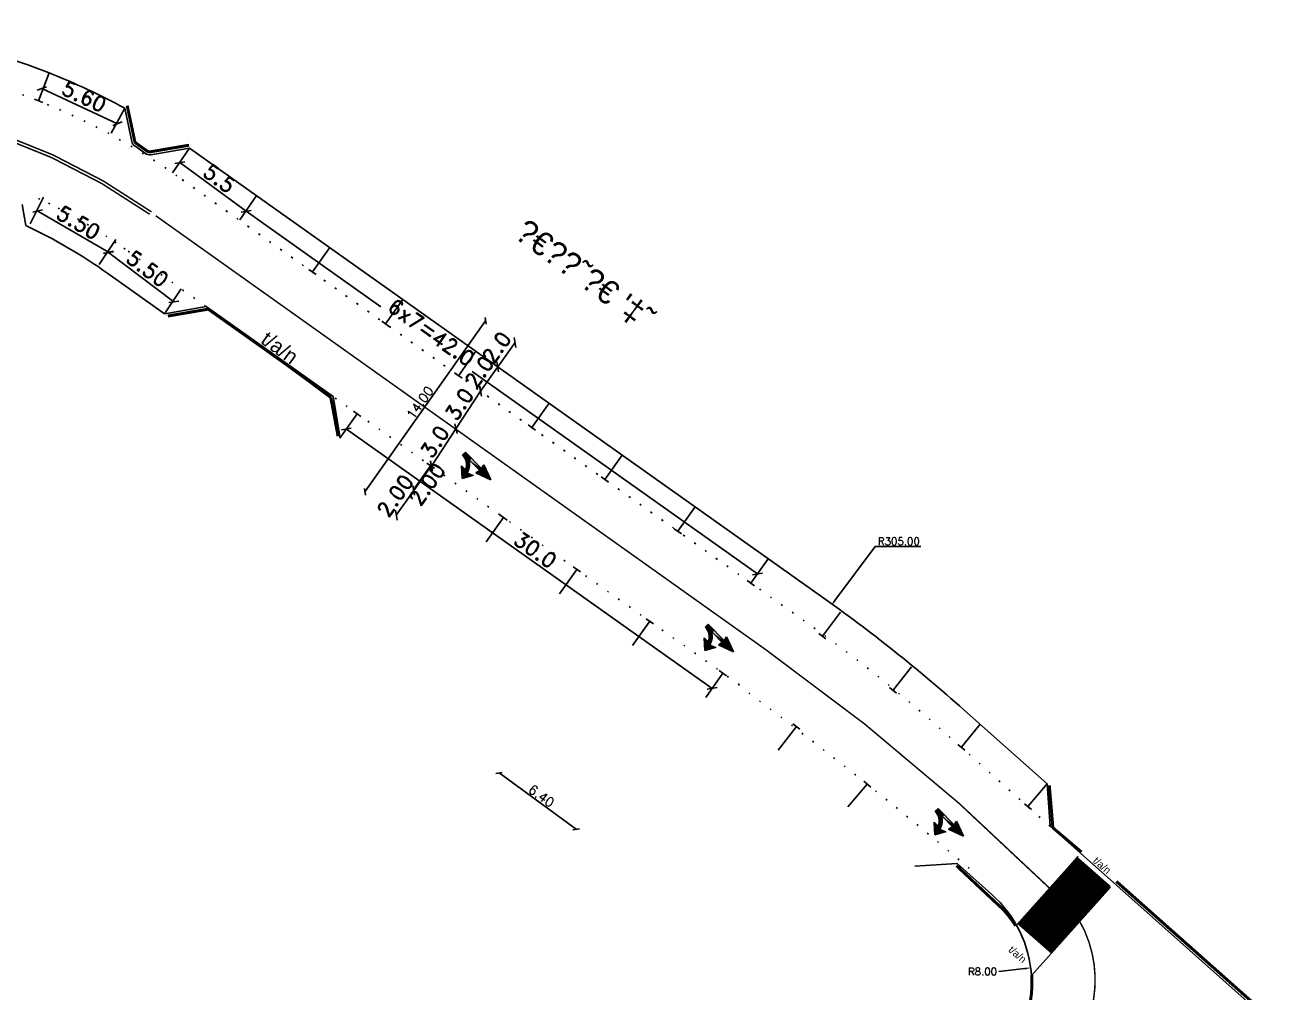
# Model space of a CAD drawing. Extents: x 183304 to 184528, y 666784 to 667526.
# Drawn here: x 184330.6 to 184413.7, y 667121.3 to 667186.1 of the extents above; entities that cross this region are included whole.
import ezdxf
from ezdxf.enums import TextEntityAlignment as Align

# ---------------------------------------------------------------- set-up
doc = ezdxf.new("R2010")
doc.units = 0
for name, pattern in [('1-1', [2, 1, -1]), ('DOT2', [3.175, 0, -3.175]), ('zeva05_05', [1, 0.5, -0.5])]:
    doc.linetypes.add(name, pattern=pattern)
for name, color, linetype in [('D-15', 20, '1-1'), ('D-D13', 7, 'Continuous'), ('D-Dim', 7, 'Continuous'), ('d-han', 115, 'Continuous'), ('D-Kav-Parking', 9, 'DOT2'), ('D-MAAVAR', 7, 'Continuous'), ('D-Nativ', 7, '1-1'), ('D-Road', 7, 'Continuous'), ('stxt', 7, 'Continuous'), ('ZEVA-811', 8, 'zeva05_05')]:
    doc.layers.add(name, color=color, linetype=linetype)
doc.styles.add('mir', font='miryl')
doc.styles.add('mvt-hebtxt', font='mvt-oron')
doc.styles.add('mvt_hebtxt', font='mvt-oronm')
doc.styles.add('r', font='romand')
doc.styles.add('ROMAND', font='romand')
doc.dimstyles.new('DDIM', dxfattribs={"dimscale": 1.35, "dimtxt": 0.75, "dimasz": 0.35, "dimexe": 0, "dimexo": 0.5, "dimgap": 0.15, "dimtad": 1, "dimdec": 1, "dimzin": 0, "dimdsep": 46, "dimtxsty": 'ROMAND', "dimblk1": 'OBLIQUE', "dimblk2": 'OBLIQUE', "dimsah": 1, "dimcen": 0.5, "dimse1": 1, "dimse2": 1, "dimadec": 0, "dimazin": 0, "dimtfac": 0.75, "dimtdec": 1, "dimtmove": 2, "dimatfit": 3, "dimldrblk": 'OBLIQUE', "dimfxl": 1, "dimtolj": 1, "dimtzin": 0, "dimarcsym": 0})
doc.dimstyles.new('RAD', dxfattribs={"dimtxt": 0.5, "dimasz": 0.4, "dimexe": 0.1, "dimexo": 0, "dimgap": 0.1, "dimtad": 1, "dimtih": 1, "dimtoh": 1, "dimzin": 0, "dimdsep": 46, "dimtxsty": 'r', "dimcen": 0.1, "dimdle": 0.3, "dimadec": 0, "dimazin": 0, "dimtfac": 0.466667, "dimtofl": 0, "dimtmove": 1, "dimatfit": 3, "dimfxl": 1, "dimtolj": 1, "dimtzin": 0, "dimarcsym": 0})
doc.dimstyles.new('tik', dxfattribs={"dimscale": 1.25, "dimtxt": 0.5, "dimasz": 0.25, "dimexe": 0, "dimexo": 0, "dimgap": 0.09, "dimtad": 1, "dimzin": 0, "dimdsep": 46, "dimtxsty": 'r', "dimblk1": 'OBLIQUE', "dimblk2": 'OBLIQUE', "dimsah": 1, "dimcen": 0.09, "dimse1": 1, "dimse2": 1, "dimclrd": 256, "dimclrt": 256, "dimadec": 0, "dimazin": 0, "dimtfac": 1, "dimtix": 1, "dimtmove": 2, "dimatfit": 3, "dimldrblk": 'OBLIQUE', "dimfxl": 1, "dimtolj": 1, "dimtzin": 0, "dimarcsym": 0})

# ---------------------------------------------------------------- blocks, each defined once
blk = doc.blocks.new('TXT1')
at = {"layer": 'stxt', "style": 'mvt-hebtxt'}
blk.add_attdef('333', (-8.25, -0.75), '', height=4.5, dxfattribs=at)
blk = doc.blocks.new('_Oblique')
at = {"color": 0, "linetype": 'ByBlock', "lineweight": -2}
blk.add_line((-0.5, -0.5), (0.5, 0.5), dxfattribs=at)
blk = doc.blocks.new('*D342')
at = {"layer": 'D-Dim', "lineweight": -2, "transparency": 16777216}
blk.add_line((184353.411, 667154.812), (184361.485, 667166.245), dxfattribs=at)
at = {"layer": 'DEFPOINTS', "color": 0, "transparency": 16777216}
for p in [(184361.457, 667166.265), (184361.485, 667166.245), (184353.383, 667154.832)]:
    blk.add_point(p, dxfattribs=at)
at = {"layer": 'D-Dim', "lineweight": -2, "transparency": 16777216, "xscale": 0.3125, "yscale": 0.3125, "zscale": 0.3125}
for p, rotation in [((184361.485, 667166.245), 54.77075668092235), ((184353.411, 667154.812), 234.7707566809223)]:
    blk.add_blockref('_Oblique', p, dxfattribs=dict(at, rotation=rotation))
at = {"layer": 'D-Dim', "transparency": 16777216, "insert": (184357.101, 667160.774), "char_height": 0.625, "attachment_point": 5, "rotation": 54.77076, "style": 'r'}
blk.add_mtext('\\A1;14.00', dxfattribs=at)
blk = doc.blocks.new('*D345')
at = {"layer": 'D-Dim', "lineweight": -2, "transparency": 16777216}
blk.add_line((184362.386, 667135.999), (184367.552, 667132.222), dxfattribs=at)
at = {"layer": 'DEFPOINTS', "color": 0, "transparency": 16777216}
for p in [(184362.386, 667135.999), (184367.552, 667132.222), (184367.552, 667132.222)]:
    blk.add_point(p, dxfattribs=at)
at = {"layer": 'D-Dim', "lineweight": -2, "transparency": 16777216, "xscale": 0.3125, "yscale": 0.3125, "zscale": 0.3125}
for p, rotation in [((184362.386, 667135.999), 143.8233120136656), ((184367.552, 667132.222), 323.8233120136655)]:
    blk.add_blockref('_Oblique', p, dxfattribs=dict(at, rotation=rotation))
at = {"layer": 'D-Dim', "transparency": 16777216, "insert": (184365.22, 667134.454), "char_height": 0.625, "attachment_point": 5, "rotation": 323.82331, "style": 'r'}
blk.add_mtext('\\A1;6.40', dxfattribs=at)
blk = doc.blocks.new('dd-13srr')
at = {"layer": 'D-D13'}
for p, q in [((0, 0), (-0.55, -1.5)), ((0.55, -1.5), (0, 0)), ((-0.55, -1.5), (-0.13, -1.4)), ((-0.13, -1.4), (-0.13, -3.6)), ((0.12, -1.4), (0.55, -1.5)), ((0.12, -1.4), (0.12, -2.72)), ((1.85, -2.02), (0.85, -1.5)), ((1.05, -2.95), (1.85, -2.02)), ((1.05, -2.4), (1.05, -2.95)), ((0.25, -3.6), (-0.13, -3.6))]:
    blk.add_line(p, q, dxfattribs=at)
blk.add_arc((1.55, -3.6), 1.3, 112.6199, 180, dxfattribs=at)
for points in [[(-0.13, -1.4), (-0.55, -1.5), (0, 0)], [(-0.13, -1.4), (0, 0), (0.12, -1.4)], [(0.12, -1.4), (0.55, -1.5), (0, 0)], [(-0.13, -3.6), (-0.13, -1.4), (0.12, -2.72)], [(0.12, -1.4), (0.12, -2.72), (-0.13, -1.4)], [(0.34, -2.45), (0.69, -2.63), (0.49, -2.31)], [(0.49, -2.31), (0.78, -2.55), (0.61, -2.23)], [(0.69, -2.63), (0.49, -2.31), (0.78, -2.55)], [(0.61, -2.23), (0.87, -2.49), (0.73, -2.15)], [(0.78, -2.55), (0.61, -2.23), (0.87, -2.49)], [(0.73, -2.15), (0.98, -2.43), (0.89, -2.08)], [(0.87, -2.49), (0.73, -2.15), (0.98, -2.43)], [(1.05, -2.02), (0.85, -1.5), (1.85, -2.02)], [(0.89, -2.08), (1.05, -2.4), (0.97, -2.05)], [(0.98, -2.43), (0.89, -2.08), (1.05, -2.4)], [(0.97, -2.05), (1.05, -2.4), (1.05, -2.02)], [(1.05, -2.4), (1.85, -2.02), (1.05, -2.02)], [(1.05, -2.4), (1.05, -2.95), (1.85, -2.02)], [(-0.13, -3.07), (-0.13, -2.72), (0.12, -2.72)], [(-0.13, -3.07), (0, -2.89), (0.01, -2.94)], [(-0.13, -3.07), (-0.05, -3.1), (0.01, -2.94)], [(-0.13, -3.07), (-0.05, -3.1), (-0.13, -3.26)], [(-0.1, -3.29), (-0.13, -3.26), (-0.05, -3.1)], [(-0.13, -3.37), (-0.1, -3.29), (-0.13, -3.26)], [(-0.13, -3.6), (-0.13, -3.37), (-0.1, -3.29)], [(-0.13, -3.6), (0.25, -3.5), (-0.12, -3.46)], [(-0.12, -3.46), (0.27, -3.4), (-0.1, -3.34)], [(0.25, -3.5), (-0.12, -3.46), (0.27, -3.4)], [(0.25, -3.6), (-0.13, -3.6), (0.25, -3.5)], [(-0.1, -3.34), (0.28, -3.31), (-0.08, -3.24)], [(0.27, -3.4), (-0.1, -3.34), (0.28, -3.31)], [(-0.08, -3.24), (0.31, -3.21), (-0.06, -3.13)], [(0.28, -3.31), (-0.08, -3.24), (0.31, -3.21)], [(-0.06, -3.13), (0.31, -3.21), (-0.01, -2.99)], [(-0.01, -2.99), (0.36, -3.08), (0.04, -2.87)], [(0.31, -3.21), (-0.01, -2.99), (0.36, -3.08)], [(0, -2.89), (0.06, -2.84), (0.12, -2.72)], [(0.01, -2.94), (0, -2.89), (0.06, -2.84)], [(0.04, -2.87), (0.42, -2.96), (0.12, -2.74)], [(0.36, -3.08), (0.04, -2.87), (0.42, -2.96)], [(0.12, -2.72), (0.13, -2.72), (0.06, -2.84)], [(0.12, -2.74), (0.49, -2.84), (0.23, -2.58)], [(0.42, -2.96), (0.12, -2.74), (0.49, -2.84)], [(0.23, -2.58), (0.58, -2.74), (0.34, -2.45)], [(0.49, -2.84), (0.23, -2.58), (0.58, -2.74)], [(0.58, -2.74), (0.34, -2.45), (0.69, -2.63)]]:
    blk.add_solid(points, dxfattribs=at)
blk = doc.blocks.new('*D347')
at = {"layer": 'D-Dim', "color": 0, "lineweight": -2, "transparency": 16777216}
blk.add_line((184395.847, 667122.702), (184397.583, 667122.904), dxfattribs=at)
at = {"layer": 'D-Dim', "color": 0, "transparency": 16777216}
blk.add_solid([(184397.575, 667122.97), (184397.591, 667122.837), (184397.98, 667122.95)], dxfattribs=at)
at = {"layer": 'DEFPOINTS', "color": 0, "transparency": 16777216}
for p in [(184397.98, 667122.95), (184390.034, 667122.026)]:
    blk.add_point(p, dxfattribs=at)
at = {"layer": 'D-Dim', "color": 0, "transparency": 16777216, "insert": (184394.747, 667122.702), "char_height": 0.5, "attachment_point": 5, "style": 'r'}
blk.add_mtext('\\A1;R8.00', dxfattribs=at)
blk = doc.blocks.new('*D353')
at = {"layer": 'D-Dim', "color": 0, "lineweight": -2, "transparency": 16777216}
for p, q in [((184387.569, 667151.143), (184384.862, 667147.532)), ((184390.621, 667151.143), (184387.569, 667151.143)), ((184201.609, 666903.147), (184201.809, 666903.147)), ((184201.709, 666903.047), (184201.709, 666903.247))]:
    blk.add_line(p, q, dxfattribs=at)
at = {"layer": 'D-Dim', "color": 0, "transparency": 16777216}
blk.add_solid([(184384.809, 667147.572), (184384.916, 667147.492), (184384.623, 667147.212)], dxfattribs=at)
at = {"layer": 'DEFPOINTS', "color": 0, "transparency": 16777216}
for p in [(184384.623, 667147.212), (184201.709, 666903.147)]:
    blk.add_point(p, dxfattribs=at)
at = {"layer": 'D-Dim', "color": 0, "transparency": 16777216, "insert": (184389.145, 667151.493), "char_height": 0.5, "attachment_point": 5, "style": 'r'}
blk.add_mtext('\\A1;R305.00', dxfattribs=at)
blk = doc.blocks.new('o1')
for p, q in [((0, -2), (0, 0)), ((0.3, -2), (-0.3, -2))]:
    blk.add_line(p, q)
blk = doc.blocks.new('pk1')
for p, q in [((-0.3, 2), (0.3, 2)), ((0, 2), (0, 0))]:
    blk.add_line(p, q)
blk = doc.blocks.new('*D377')
at = {"layer": 'D-Dim', "color": 0, "lineweight": -2, "transparency": 16777216}
blk.add_line((184355.505, 667153.25), (184356.68, 667154.906), dxfattribs=at)
at = {"layer": 'DEFPOINTS', "color": 0, "transparency": 16777216}
for p in [(184356.68, 667154.906), (184356.822, 667154.805), (184355.648, 667153.148)]:
    blk.add_point(p, dxfattribs=at)
at = {"layer": 'D-Dim', "color": 0, "lineweight": -2, "transparency": 16777216, "xscale": 0.4725, "yscale": 0.4725, "zscale": 0.4725}
for p, rotation in [((184356.68, 667154.906), 54.6533650822827), ((184355.505, 667153.25), 234.6533650822827)]:
    blk.add_blockref('_Oblique', p, dxfattribs=dict(at, rotation=rotation))
at = {"layer": 'D-Dim', "color": 0, "transparency": 16777216, "insert": (184355.432, 667154.546), "char_height": 1.0125, "attachment_point": 5, "rotation": 54.65337, "style": 'ROMAND'}
blk.add_mtext('\\A1;2.00', dxfattribs=at)
blk = doc.blocks.new('*D378')
at = {"layer": 'D-Dim', "color": 0, "lineweight": -2, "transparency": 16777216}
blk.add_line((184362.302, 667163.171), (184363.459, 667164.802), dxfattribs=at)
at = {"layer": 'DEFPOINTS', "color": 0, "transparency": 16777216}
for p in [(184363.459, 667164.802), (184363.796, 667164.563), (184362.639, 667162.932)]:
    blk.add_point(p, dxfattribs=at)
at = {"layer": 'D-Dim', "color": 0, "lineweight": -2, "transparency": 16777216, "xscale": 0.4725, "yscale": 0.4725, "zscale": 0.4725}
for p, rotation in [((184363.459, 667164.802), 54.65336508261242), ((184362.302, 667163.171), 234.6533650826125)]:
    blk.add_blockref('_Oblique', p, dxfattribs=dict(at, rotation=rotation))
at = {"layer": 'D-Dim', "color": 0, "transparency": 16777216, "insert": (184362.22, 667164.455), "char_height": 1.0125, "attachment_point": 5, "rotation": 54.65337, "style": 'ROMAND'}
blk.add_mtext('\\A1;2.0', dxfattribs=at)
blk = doc.blocks.new('*D379')
at = {"layer": 'D-Dim', "color": 0, "lineweight": -2, "transparency": 16777216}
blk.add_line((184356.679, 667154.906), (184357.854, 667156.562), dxfattribs=at)
at = {"layer": 'DEFPOINTS', "color": 0, "transparency": 16777216}
for p in [(184357.854, 667156.562), (184357.997, 667156.461), (184356.822, 667154.804)]:
    blk.add_point(p, dxfattribs=at)
at = {"layer": 'D-Dim', "color": 0, "lineweight": -2, "transparency": 16777216, "xscale": 0.4725, "yscale": 0.4725, "zscale": 0.4725}
for p, rotation in [((184357.854, 667156.562), 54.6533650822827), ((184356.679, 667154.906), 234.6533650822827)]:
    blk.add_blockref('_Oblique', p, dxfattribs=dict(at, rotation=rotation))
at = {"layer": 'D-Dim', "color": 0, "transparency": 16777216, "insert": (184357.57, 667155.308), "char_height": 1.0125, "attachment_point": 5, "rotation": 54.65337, "style": 'ROMAND'}
blk.add_mtext('\\A1;2.00', dxfattribs=at)
blk = doc.blocks.new('*D380')
at = {"layer": 'D-Dim', "color": 0, "lineweight": -2, "transparency": 16777216}
blk.add_line((184361.145, 667161.54), (184362.302, 667163.171), dxfattribs=at)
at = {"layer": 'DEFPOINTS', "color": 0, "transparency": 16777216}
for p in [(184362.302, 667163.171), (184362.639, 667162.932), (184361.482, 667161.301)]:
    blk.add_point(p, dxfattribs=at)
at = {"layer": 'D-Dim', "color": 0, "lineweight": -2, "transparency": 16777216, "xscale": 0.4725, "yscale": 0.4725, "zscale": 0.4725}
for p, rotation in [((184362.302, 667163.171), 54.65336508261242), ((184361.145, 667161.54), 234.6533650826125)]:
    blk.add_blockref('_Oblique', p, dxfattribs=dict(at, rotation=rotation))
at = {"layer": 'D-Dim', "color": 0, "transparency": 16777216, "insert": (184361.063, 667162.824), "char_height": 1.0125, "attachment_point": 5, "rotation": 54.65337, "style": 'ROMAND'}
blk.add_mtext('\\A1;2.0', dxfattribs=at)
blk = doc.blocks.new('*D381')
at = {"layer": 'D-Dim', "color": 0, "lineweight": -2, "transparency": 16777216}
blk.add_line((184359.503, 667159.03), (184361.145, 667161.54), dxfattribs=at)
at = {"layer": 'DEFPOINTS', "color": 0, "transparency": 16777216}
for p in [(184361.145, 667161.54), (184361.491, 667161.314), (184359.849, 667158.804)]:
    blk.add_point(p, dxfattribs=at)
at = {"layer": 'D-Dim', "color": 0, "lineweight": -2, "transparency": 16777216, "xscale": 0.4725, "yscale": 0.4725, "zscale": 0.4725}
for p, rotation in [((184361.145, 667161.54), 56.80839014881947), ((184359.503, 667159.03), 236.8083901488194)]:
    blk.add_blockref('_Oblique', p, dxfattribs=dict(at, rotation=rotation))
at = {"layer": 'D-Dim', "color": 0, "transparency": 16777216, "insert": (184359.731, 667160.673), "char_height": 1.0125, "attachment_point": 5, "rotation": 56.80839, "style": 'ROMAND'}
blk.add_mtext('\\A1;3.0', dxfattribs=at)
blk = doc.blocks.new('*D382')
at = {"layer": 'D-Dim', "color": 0, "lineweight": -2, "transparency": 16777216}
blk.add_line((184357.861, 667156.52), (184359.503, 667159.03), dxfattribs=at)
at = {"layer": 'DEFPOINTS', "color": 0, "transparency": 16777216}
for p in [(184359.503, 667159.03), (184359.849, 667158.804), (184358.207, 667156.294)]:
    blk.add_point(p, dxfattribs=at)
at = {"layer": 'D-Dim', "color": 0, "lineweight": -2, "transparency": 16777216, "xscale": 0.4725, "yscale": 0.4725, "zscale": 0.4725}
for p, rotation in [((184359.503, 667159.03), 56.80839014881947), ((184357.861, 667156.52), 236.8083901488194)]:
    blk.add_blockref('_Oblique', p, dxfattribs=dict(at, rotation=rotation))
at = {"layer": 'D-Dim', "color": 0, "transparency": 16777216, "insert": (184358.089, 667158.163), "char_height": 1.0125, "attachment_point": 5, "rotation": 56.80839, "style": 'ROMAND'}
blk.add_mtext('\\A1;3.0', dxfattribs=at)
blk = doc.blocks.new('*D383')
at = {"layer": 'D-Dim', "color": 0, "lineweight": -2, "transparency": 16777216}
blk.add_line((184340.614, 667167.525), (184336.241, 667170.823), dxfattribs=at)
at = {"layer": 'DEFPOINTS', "color": 0, "transparency": 16777216}
for p in [(184336.241, 667170.823), (184335.821, 667170.267), (184340.195, 667166.969)]:
    blk.add_point(p, dxfattribs=at)
at = {"layer": 'D-Dim', "color": 0, "lineweight": -2, "transparency": 16777216, "xscale": 0.4725, "yscale": 0.4725, "zscale": 0.4725}
for p, rotation in [((184336.241, 667170.823), 142.9825554207803), ((184340.614, 667167.525), 322.9825554207803)]:
    blk.add_blockref('_Oblique', p, dxfattribs=dict(at, rotation=rotation))
at = {"layer": 'D-Dim', "color": 0, "transparency": 16777216, "insert": (184338.854, 667169.74), "char_height": 1.0125, "attachment_point": 5, "rotation": 322.98256, "style": 'ROMAND'}
blk.add_mtext('\\A1;5.50', dxfattribs=at)
blk = doc.blocks.new('*D389')
at = {"layer": 'D-Dim', "color": 0, "lineweight": -2, "transparency": 16777216}
blk.add_line((184341.022, 667176.835), (184345.457, 667173.579), dxfattribs=at)
at = {"layer": 'DEFPOINTS', "color": 0, "transparency": 16777216}
for p in [(184340.354, 667175.925), (184345.457, 667173.579), (184344.789, 667172.669)]:
    blk.add_point(p, dxfattribs=at)
at = {"layer": 'D-Dim', "color": 0, "lineweight": -2, "transparency": 16777216, "xscale": 0.4725, "yscale": 0.4725, "zscale": 0.4725}
for p, rotation in [((184341.022, 667176.835), 143.7182613256601), ((184345.457, 667173.579), 323.7182613256601)]:
    blk.add_blockref('_Oblique', p, dxfattribs=dict(at, rotation=rotation))
at = {"layer": 'D-Dim', "color": 0, "transparency": 16777216, "insert": (184343.659, 667175.778), "char_height": 1.0125, "attachment_point": 5, "rotation": 323.71826, "style": 'ROMAND'}
blk.add_mtext('\\A1;5.5', dxfattribs=at)
blk = doc.blocks.new('*D390')
at = {"layer": 'D-Dim', "color": 0, "lineweight": -2, "transparency": 16777216}
for p, q in [((184345.457, 667173.579), (184354.472, 667167.186)), ((184379.679, 667149.308), (184360.584, 667162.851))]:
    blk.add_line(p, q, dxfattribs=at)
at = {"layer": 'DEFPOINTS', "color": 0, "transparency": 16777216}
for p in [(184345.626, 667173.817), (184379.679, 667149.308), (184379.848, 667149.546)]:
    blk.add_point(p, dxfattribs=at)
at = {"layer": 'D-Dim', "color": 0, "lineweight": -2, "transparency": 16777216, "xscale": 0.4725, "yscale": 0.4725, "zscale": 0.4725}
for p, rotation in [((184345.457, 667173.579), 144.6544802219742), ((184379.679, 667149.308), 324.6544802219742)]:
    blk.add_blockref('_Oblique', p, dxfattribs=dict(at, rotation=rotation))
at = {"layer": 'D-Dim', "color": 0, "transparency": 16777216, "insert": (184357.853, 667165.477), "char_height": 1.0125, "attachment_point": 5, "rotation": 324.65448, "style": 'ROMAND'}
blk.add_mtext('\\A1;6x7=42.0', dxfattribs=at)
blk = doc.blocks.new('*D439')
at = {"layer": 'D-Dim', "color": 0, "lineweight": -2, "transparency": 16777216}
blk.add_line((184331.784, 667181.805), (184336.842, 667179.444), dxfattribs=at)
at = {"layer": 'DEFPOINTS', "color": 0, "transparency": 16777216}
for p in [(184332.269, 667182.844), (184337.327, 667180.483), (184336.842, 667179.444)]:
    blk.add_point(p, dxfattribs=at)
at = {"layer": 'D-Dim', "color": 0, "lineweight": -2, "transparency": 16777216, "xscale": 0.4725, "yscale": 0.4725, "zscale": 0.4725}
for p, rotation in [((184331.784, 667181.805), 154.9736012041185), ((184336.842, 667179.444), 334.9736012041184)]:
    blk.add_blockref('_Oblique', p, dxfattribs=dict(at, rotation=rotation))
at = {"layer": 'D-Dim', "color": 0, "transparency": 16777216, "insert": (184334.613, 667181.267), "char_height": 1.0125, "attachment_point": 5, "rotation": 334.9736, "style": 'ROMAND'}
blk.add_mtext('\\A1;5.60', dxfattribs=at)
blk = doc.blocks.new('*D456')
at = {"layer": 'D-Dim', "color": 0, "lineweight": -2, "transparency": 16777216}
blk.add_line((184352.167, 667159.008), (184376.646, 667141.647), dxfattribs=at)
at = {"layer": 'DEFPOINTS', "color": 0, "transparency": 16777216}
for p in [(184351.744, 667158.412), (184376.646, 667141.647), (184376.222, 667141.05)]:
    blk.add_point(p, dxfattribs=at)
at = {"layer": 'D-Dim', "color": 0, "lineweight": -2, "transparency": 16777216, "xscale": 0.4725, "yscale": 0.4725, "zscale": 0.4725}
for p, rotation in [((184352.167, 667159.008), 144.6533650828029), ((184376.646, 667141.647), 324.6533650828029)]:
    blk.add_blockref('_Oblique', p, dxfattribs=dict(at, rotation=rotation))
at = {"layer": 'D-Dim', "color": 0, "transparency": 16777216, "insert": (184364.816, 667150.906), "char_height": 1.0125, "attachment_point": 5, "rotation": 324.65337, "style": 'ROMAND'}
blk.add_mtext('\\A1;30.0', dxfattribs=at)
blk = doc.blocks.new('*D408')
at = {"layer": 'D-Dim', "color": 0, "lineweight": -2, "transparency": 16777216}
blk.add_line((184336.238, 667170.835), (184331.507, 667173.596), dxfattribs=at)
at = {"layer": 'DEFPOINTS', "color": 0, "transparency": 16777216}
for p in [(184331.507, 667173.596), (184331.156, 667172.994), (184335.887, 667170.233)]:
    blk.add_point(p, dxfattribs=at)
at = {"layer": 'D-Dim', "color": 0, "lineweight": -2, "transparency": 16777216, "xscale": 0.4725, "yscale": 0.4725, "zscale": 0.4725}
for p, rotation in [((184331.507, 667173.596), 149.7326408869318), ((184336.238, 667170.835), 329.7326408869318)]:
    blk.add_blockref('_Oblique', p, dxfattribs=dict(at, rotation=rotation))
at = {"layer": 'D-Dim', "color": 0, "transparency": 16777216, "insert": (184334.23, 667172.827), "char_height": 1.0125, "attachment_point": 5, "rotation": 329.73264, "style": 'ROMAND'}
blk.add_mtext('\\A1;5.50', dxfattribs=at)

msp = doc.modelspace()

# ---------------------------------------------------------------- linework, layer by layer
at = {"layer": 'D-15', "const_width": 0.2, "flags": 128}
for points in [[(184341.634, 667178.003), (184339.05, 667177.563, -0.198912), (184338.826, 667177.614), (184338.113, 667178.12, -0.188479), (184337.994, 667178.302), (184337.496, 667180.652)], [(184340.216, 667166.572), (184342.923, 667167.032), (184346.736, 667164.329, -0.008319), (184351.122, 667161.125), (184351.611, 667158.525)], [(184396.962, 667125.763, 0.04588), (184396.16, 667126.821)], [(184397.938, 667120.619, 0.064074), (184398.037, 667122.467, 0.064074)]]:
    msp.add_lwpolyline(points, format="xyb", dxfattribs=at)
for points in [[(184399.216, 667135.162), (184399.455, 667132.324), (184399.455, 667132.324)], [(184399.455, 667132.324), (184401.365, 667130.702), (184401.365, 667130.702)], [(184393.001, 667129.789), (184396.16, 667126.821), (184396.16, 667126.821)], [(184403.706, 667128.731), (184416.995, 667116.935)]]:
    msp.add_lwpolyline(points, dxfattribs=at)
at = {"layer": 'D-Dim'}
for p, q in [((184330.992, 667172.731), (184331.886, 667174.521)), ((184335.628, 667170.025), (184336.725, 667171.698)), ((184335.628, 667170.025), (184336.725, 667171.698)), ((184340.001, 667166.728), (184341.099, 667168.4))]:
    msp.add_line(p, q, dxfattribs=at)
at = {"layer": 'd-han'}
for p, q in [((184337.327, 667180.483), (184336.424, 667178.811)), ((184341.667, 667177.806), (184340.523, 667176.163)), ((184346.18, 667174.662), (184345.036, 667173.02))]:
    msp.add_line(p, q, dxfattribs=at)
at = {"layer": 'D-Kav-Parking', "ltscale": 0.25}
for p, q in [((184377.01, 667150.288), (184340.829, 667175.948)), ((184378.469, 667141.896), (184337.358, 667171.054))]:
    msp.add_line(p, q, dxfattribs=at)
at = {"layer": 'D-Kav-Parking', "ltscale": 0.25, "flags": 128}
msp.add_lwpolyline([(184399.264, 667132.425), (184392.172, 667138.726, 0.027356), (184382.739, 667146.223), (184340.829, 667175.948)], format="xyb", dxfattribs=at)
at = {"layer": 'D-Kav-Parking', "ltscale": 0.25}
for centre, radius, start, end in [((184315.374, 667140.059), 44, 54.65337, 129.4425), ((184315.374, 667140.059), 44, 54.65337, 57.25588), ((184201.709, 666903.147), 297, 49.68568, 53.48502)]:
    msp.add_arc(centre, radius, start, end, dxfattribs=at)
at = {"layer": 'D-Kav-Parking', "ltscale": 0.2}
msp.add_arc((184315.432, 667140.141), 37.9, 54.65337, 64.8029, dxfattribs=at)
at = {"layer": 'D-MAAVAR'}
for p, q in [((184401.14, 667130.428), (184397.011, 667125.818)), ((184403.308, 667128.353), (184398.02, 667122.448))]:
    msp.add_line(p, q, dxfattribs=at)
at = {"layer": 'D-Nativ', "linetype": 'Continuous', "const_width": 0.1, "flags": 128}
for points in [[(184339.122, 667173.542, 0.338428), (184289.295, 667171.76, 0.338428)], [(184339.007, 667173.379, 0.338428), (184289.422, 667171.606)]]:
    msp.add_lwpolyline(points, format="xyb", dxfattribs=at)
at = {"layer": 'D-Nativ', "const_width": 0.1, "flags": 128}
msp.add_lwpolyline([(184380.219, 667144.257), (184339.403, 667173.285)], dxfattribs=at)
for points in [[(184399.224, 667128.289, 0.040803), (184380.219, 667144.257)], [(184401.095, 667117.941, 0.272619), (184401.255, 667126.06, 0.272619)]]:
    msp.add_lwpolyline(points, format="xyb", dxfattribs=at)
at = {"layer": 'D-Road'}
for p, q in [((184337.798, 667178.261), (184337.327, 667180.483)), ((184337.998, 667177.956), (184338.71, 667177.451)), ((184330.477, 667174.027), (184330.716, 667172.625)), ((184337.897, 667168.22), (184336.201, 667169.423)), ((184340.004, 667166.728), (184342.79, 667167.202)), ((184351.272, 667161.186), (184342.79, 667167.202)), ((184351.746, 667158.397), (184351.272, 667161.186)), ((184399.078, 667135.265), (184399.264, 667132.425)), ((184390.221, 667129.758), (184393.044, 667129.925)), ((184395.353, 667127.874), (184393.044, 667129.925)), ((184418.927, 667114.959), (184410.834, 667122.148))]:
    msp.add_line(p, q, dxfattribs=at)
at = {"layer": 'D-Road', "flags": 128}
for points, format in [([(184399.078, 667135.265), (184393.5, 667140.221, 0.027356), (184383.896, 667147.855), (184341.667, 667177.806), (184339.083, 667177.366)], "xyb"), ([(184351.746, 667158.397, 0, 0, 0), (184366.869, 667147.671, 0, 0, 0), (184378.111, 667139.698, 0, 0, -0.027356), (184386.859, 667132.744, 0, 0, 0), (184390.221, 667129.758, 0.05, 0.05, 0)], "xyseb")]:
    msp.add_lwpolyline(points, format=format, dxfattribs=at)
for points in [[(184337.897, 667168.22), (184340.001, 667166.728)], [(184410.834, 667122.148), (184399.264, 667132.425)]]:
    msp.add_lwpolyline(points, dxfattribs=at)
at = {"layer": 'D-Road'}
for centre, radius, start, end in [((184315.374, 667140.059), 46, 68.45259, 128.10938), ((184315.374, 667140.059), 46, 61.49461, 68.45259), ((184338.287, 667178.364), 0.5, 191.95924, 234.65448), ((184338.999, 667177.859), 0.5, 234.65448, 279.65448), ((184315.432, 667140.141), 35.9, 54.65337, 64.8029), ((184390.04, 667121.893), 8, 318.18087, 48.3854)]:
    msp.add_arc(centre, radius, start, end, dxfattribs=at)
at = {"layer": 'ZEVA-811', "const_width": 3}
msp.add_lwpolyline([(184398.221, 667124.88), (184402.197, 667129.417)], dxfattribs=at)

# ---------------------------------------------------------------- block references
at = {"layer": 'D-Dim'}
for p, rotation in [((184351.736, 667158.401), 324.6533650827437), ((184356.64, 667154.926), 324.6533650824987), ((184361.534, 667151.455), 324.6533650824987), ((184366.428, 667147.984), 324.6533650824987), ((184371.322, 667144.513), 324.6533650826314), ((184376.216, 667141.042), 324.6533650826314), ((184381.071, 667137.517), 322.5916888609906), ((184385.728, 667133.734), 319.2279444655957)]:
    msp.add_blockref('pk1', p, dxfattribs=dict(at, rotation=rotation))
at = {"layer": 'd-han'}
for p, rotation in [((184332.269, 667182.844), 339.4633118397929), ((184351.048, 667171.153), 324.6544802216408), ((184355.942, 667167.682), 324.6544802216408), ((184360.836, 667164.211), 324.6544802216408), ((184365.73, 667160.74), 324.6544802216408), ((184370.624, 667157.269), 324.6544802216408), ((184375.518, 667153.798), 324.6544802216408), ((184380.405, 667150.316), 324.1341814548466), ((184385.232, 667146.753), 323.0070513599065), ((184389.989, 667143.096), 321.8799212649665), ((184394.59, 667139.253), 320.7527911700265), ((184399.078, 667135.265), 319.6881752353754)]:
    msp.add_blockref('o1', p, dxfattribs=dict(at, rotation=rotation))
at = {"layer": 'D-Road', "ltscale": 0.5, "xscale": 0.7000000000206323, "yscale": 0.7000000000206323, "rotation": 224.6108338003027}
for p in [(184361.837, 667155.602), (184378.077, 667144.088), (184393.478, 667131.754)]:
    msp.add_blockref('dd-13srr', p, dxfattribs=at)
at = {"layer": 'stxt'}
ref = msp.add_blockref('TXT1', (184365.3, 667172.272), dxfattribs=dict(at, xscale=0.2, yscale=0.2, rotation=323.8408777129092))
ref.add_attrib('333', "\x8c€\x90\x81˜\x81€ '‡˜", (184363.32, 667171.876), dxfattribs={"layer": '0', "height": 1.6, "rotation": 323.73013, "style": 'mvt_hebtxt', "oblique": 360})

# ---------------------------------------------------------------- texts
at = {"layer": 'D-Dim', "style": 'mir', "oblique": 360}
msp.add_text('t/a/n', height=1, rotation=324.20434, dxfattribs=at).set_placement((184348.296, 667163.046), align=Align.BOTTOM_RIGHT)
at = {"layer": 'D-Dim', "style": 'mir'}
for p in [(184402.98, 667129.079), (184397.326, 667123.122)]:
    msp.add_text('t/a/n', height=0.5, rotation=319.41587, dxfattribs=at).set_placement(p, align=Align.BOTTOM_RIGHT)

# ---------------------------------------------------------------- dimensions: what is measured, and where the dimension line sits
at = {"layer": 'D-Dim'}
for p1, p2, distance, text, picture, middle in [((184332.269, 667182.844), (184337.327, 667180.483), -1.146, '5.60', '*D439', (184334.613, 667181.267)), ((184335.887, 667170.233), (184331.156, 667172.994), -0.697, '5.50', '*D408', (184334.23, 667172.827)), ((184340.195, 667166.969), (184335.821, 667170.267), -0.697, '5.50', '*D383', (184338.854, 667169.74)), ((184355.648, 667153.148), (184356.822, 667154.805), 0.175, '2.00', '*D377', (184355.432, 667154.546))]:
    dim = msp.add_aligned_dim(p1=p1, p2=p2, distance=distance, text=text, dimstyle='DDIM', dxfattribs=at)
    dim.commit()
    dim.dimension.update_dxf_attribs({"geometry": picture, "text_midpoint": middle})
for p1, p2, distance, dimstyle, picture, middle in [((184340.354, 667175.925), (184344.789, 667172.669), 1.128, 'DDIM', '*D389', (184343.659, 667175.778)), ((184353.383, 667154.832), (184361.457, 667166.265), -0.035, 'tik', '*D342', (184357.101, 667160.774)), ((184362.639, 667162.932), (184363.796, 667164.563), 0.413, 'DDIM', '*D378', (184362.22, 667164.455)), ((184361.482, 667161.301), (184362.639, 667162.932), 0.413, 'DDIM', '*D380', (184361.063, 667162.824)), ((184359.849, 667158.804), (184361.491, 667161.314), 0.413, 'DDIM', '*D381', (184359.731, 667160.673)), ((184351.744, 667158.412), (184376.222, 667141.05), 0.732, 'DDIM', '*D456', (184364.816, 667150.906)), ((184358.207, 667156.294), (184359.849, 667158.804), 0.413, 'DDIM', '*D382', (184358.089, 667158.163)), ((184362.386, 667135.999), (184367.552, 667132.222), 0, 'tik', '*D345', (184365.22, 667134.454))]:
    dim = msp.add_aligned_dim(p1=p1, p2=p2, distance=distance, dimstyle=dimstyle, dxfattribs=at)
    dim.commit()
    dim.dimension.update_dxf_attribs({"geometry": picture, "text_midpoint": middle})
for base, p1, p2, angle, text, picture, middle in [((184379.679, 667149.308), (184345.626, 667173.817), (184379.848, 667149.546), 324.65448, '6x7=42.0', '*D390', (184357.853, 667165.477)), ((184357.854, 667156.562), (184356.822, 667154.804), (184357.997, 667156.461), 54.65337, '2.00', '*D379', (184357.57, 667155.308))]:
    dim = msp.add_linear_dim(base=base, p1=p1, p2=p2, angle=angle, text=text, dimstyle='DDIM', dxfattribs=at)
    dim.commit()
    dim.dimension.update_dxf_attribs({"geometry": picture, "text_midpoint": middle, "dimtype": 161})
for center, mpoint, picture, middle in [((184201.709, 666903.147), (184384.623, 667147.212), '*D353', (184387.569, 667151.143)), ((184390.034, 667122.026), (184397.98, 667122.95), '*D347', (184395.847, 667122.702))]:
    dim = msp.add_radius_dim(center=center, mpoint=mpoint, dimstyle='RAD', dxfattribs=at)
    dim.commit()
    dim.dimension.update_dxf_attribs({"geometry": picture, "text_midpoint": middle, "dimtype": 164})

doc.saveas('drawing.dxf')
